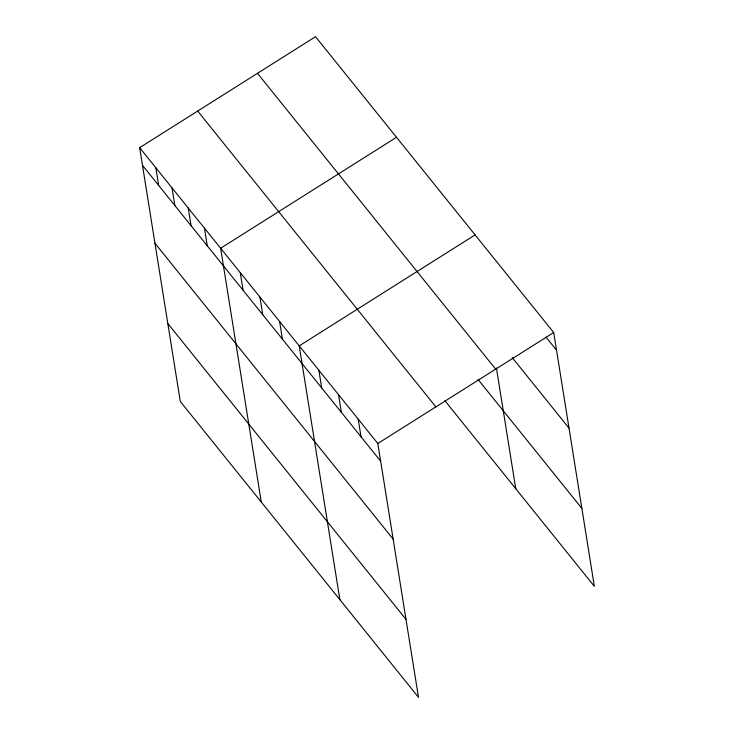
<?xml version="1.0" encoding="UTF-8"?>
<svg xmlns="http://www.w3.org/2000/svg" width="734" height="734" viewBox="0 0 734 734"><rect width="100%" height="100%" fill="white"/><g stroke="black" fill="none" stroke-linecap="round" stroke-linejoin="round"><path stroke-width="1.1" d="M139.653 147.672L377.827 443.501L418.481 697.3L180.298 401.461L139.653 147.672L315.519 36.7L553.702 332.539L594.347 586.328L444.868 400.663M396.498 137.286L220.631 248.257L261.276 502.047M475.1 234.908L299.224 345.879L339.879 599.678M377.827 443.501L553.702 332.539M546.004 337.117L556.528 350.191M512.167 357.513L569.006 428.115M257.487 73.317L495.661 369.156M478.008 379.395L581.869 508.405M197.685 111.054L435.868 406.884M142.479 165.324L380.652 461.163M154.957 243.257L393.14 539.086M167.82 323.538L405.994 619.377M496.413 367.954L515.754 488.706M358.174 419.096L361.009 436.758M338.53 394.69L341.356 412.352M318.877 370.285L321.703 387.947M279.581 321.474L282.406 339.126M259.928 297.068L262.754 314.721M240.275 272.663L243.11 290.315M204.437 228.136L207.263 245.789M188.234 208.025L191.069 225.677M172.04 187.904L174.866 205.557M155.847 167.783L158.672 185.445"/></g></svg>
